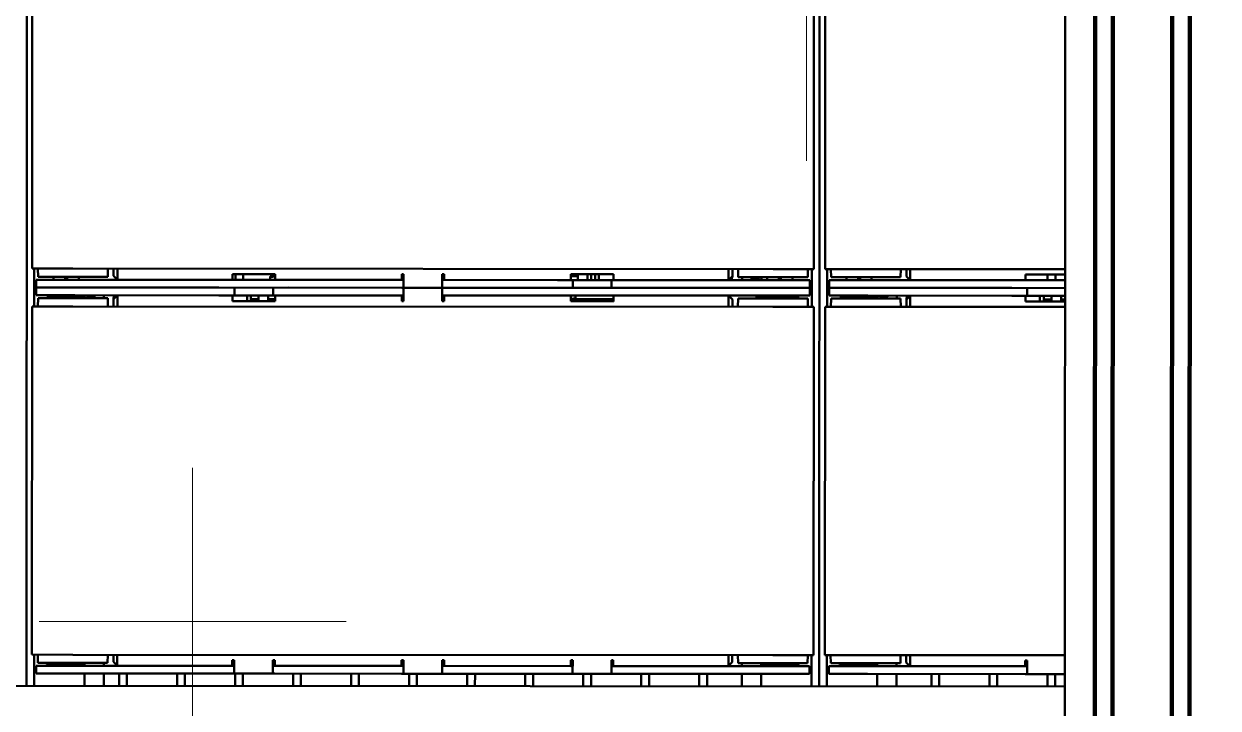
# Model space of a CAD drawing. Header units: millimetres. Extents: x 845401 to 948039, y 511594 to 550263.
# Drawn here: x 914325 to 914943, y 535820 to 536174 of the extents above; entities that cross this region are included whole.
import ezdxf

# ---------------------------------------------------------------- set-up
doc = ezdxf.new("R2010")
doc.units = ezdxf.units.MM
doc.layers.add('00', color=7, linetype='Continuous')
doc.layers.add('A-剖-0.10mm.......SECT-L01', color=255, linetype='Continuous', lineweight=18)
doc.layers.add('可见 (ISO)', color=7, linetype='Continuous', lineweight=50)

# ---------------------------------------------------------------- blocks, each defined once
blk = doc.blocks.new('单件分离新结构核图')
at = {"layer": '可见 (ISO)'}
for p, q in [((4620589.37, 894486.08), (4620589.37, 895166.33)), ((4620589.37, 895166.33), (4620589.37, 894486.08)), ((4620999.37, 894486.08), (4620999.37, 895166.33)), ((4620999.37, 895166.33), (4620999.37, 894486.08)), ((4621126.37, 894067.08), (4621126.37, 895166.33)), ((4621141.37, 893985.08), (4621141.37, 895166.33)), ((4621142.37, 893985.08), (4621142.37, 895166.33)), ((4621150.57, 893985.08), (4621150.57, 895166.33)), ((4621151.57, 893985.08), (4621151.57, 895166.33)), ((4621181.17, 893985.08), (4621181.17, 895166.33)), ((4621182.17, 893985.08), (4621182.17, 895166.33)), ((4621190.37, 893985.08), (4621190.37, 895166.33)), ((4621191.37, 893985.08), (4621191.37, 895166.33)), ((4620592.27, 894881.73), (4620592.27, 894701.73)), ((4620996.47, 894881.73), (4620996.47, 894701.73)), ((4621002.27, 894881.73), (4621002.27, 894701.73)), ((4620592.27, 894701.73), (4620613.37, 894701.73)), ((4620593.37, 894682.23), (4620593.37, 894701.73)), ((4620595.37, 894697.48), (4620595.27, 894701.73)), ((4620975.37, 894701.73), (4620613.37, 894701.73)), ((4620631.37, 894697.48), (4620631.46, 894701.73)), ((4620634.37, 894701.73), (4620634.37, 894698.48)), ((4620636.37, 894698.48), (4620636.37, 894701.73)), ((4620952.37, 894701.73), (4620952.37, 894698.48)), ((4620954.37, 894698.48), (4620954.37, 894701.73)), ((4620957.37, 894697.48), (4620957.27, 894701.73)), ((4620975.37, 894701.73), (4620996.47, 894701.73)), ((4620993.37, 894697.48), (4620993.46, 894701.73)), ((4620995.37, 894701.73), (4620995.37, 894682.23)), ((4621002.27, 894701.73), (4621023.37, 894701.73)), ((4621003.37, 894682.23), (4621003.37, 894701.73)), ((4621005.37, 894697.48), (4621005.27, 894701.73)), ((4621126.37, 894701.73), (4621023.37, 894701.73)), ((4621041.37, 894697.48), (4621041.46, 894701.73)), ((4621044.37, 894701.73), (4621044.37, 894698.48)), ((4621046.37, 894698.48), (4621046.37, 894701.73)), ((4620594.37, 894695.98), (4620614.37, 894695.98)), ((4620594.37, 894691.98), (4620594.37, 894695.98)), ((4620631.37, 894697.48), (4620595.37, 894697.48)), ((4620603.37, 894695.98), (4620603.37, 894697.48)), ((4620609.37, 894695.98), (4620609.37, 894697.48)), ((4620610.37, 894695.98), (4620610.37, 894697.48)), ((4620783.37, 894695.98), (4620614.37, 894695.98)), ((4620616.37, 894695.98), (4620616.37, 894697.48)), ((4620634.37, 894697.98), (4620634.37, 894698.48)), ((4620636.37, 894695.98), (4620634.37, 894697.98)), ((4620636.37, 894698.48), (4620636.37, 894695.98)), ((4620695.87, 894698.48), (4620695.87, 894698.98)), ((4620695.87, 894698.98), (4620717.87, 894698.98)), ((4620695.87, 894698.48), (4620695.87, 894695.98)), ((4620697.37, 894698.98), (4620697.37, 894695.98)), ((4620701.37, 894698.98), (4620701.37, 894695.98)), ((4620717.42, 894697.68), (4620715.42, 894697.68)), ((4620715.42, 894697.32), (4620715.42, 894695.98)), ((4620717.87, 894697.68), (4620717.42, 894697.68)), ((4620717.87, 894698.98), (4620717.87, 894698.48)), ((4620717.87, 894695.98), (4620717.87, 894698.48)), ((4620783.37, 894698.48), (4620783.37, 894698.98)), ((4620783.37, 894698.98), (4620784.37, 894698.98)), ((4620783.37, 894698.48), (4620783.37, 894695.98)), ((4620783.37, 894695.98), (4620784.37, 894695.98)), ((4620784.37, 894698.98), (4620784.37, 894692.48)), ((4620784.37, 894691.98), (4620784.37, 894695.98)), ((4620804.37, 894698.98), (4620804.37, 894692.48)), ((4620804.37, 894698.98), (4620805.37, 894698.98)), ((4620804.37, 894695.98), (4620805.37, 894695.98)), ((4620804.37, 894691.98), (4620804.37, 894695.98)), ((4620805.37, 894698.98), (4620805.37, 894698.48)), ((4620805.37, 894695.98), (4620805.37, 894698.48)), ((4620863.87, 894695.98), (4620805.37, 894695.98)), ((4620863.87, 894695.98), (4620870.48, 894695.98)), ((4620870.48, 894695.98), (4620870.87, 894695.98)), ((4620870.87, 894698.48), (4620870.87, 894698.98)), ((4620870.87, 894698.98), (4620892.87, 894698.98)), ((4620870.87, 894698.48), (4620870.87, 894695.98)), ((4620874.17, 894697.98), (4620870.87, 894697.98)), ((4620870.87, 894695.98), (4620871.87, 894695.98)), ((4620871.02, 894697.98), (4620871.02, 894698.98)), ((4620875.87, 894695.98), (4620871.87, 894695.98)), ((4620871.87, 894691.98), (4620871.87, 894695.98)), ((4620874.37, 894698.98), (4620874.37, 894695.98)), ((4620887.87, 894695.98), (4620875.87, 894695.98)), ((4620879.37, 894698.98), (4620879.37, 894695.98)), ((4620881.37, 894698.98), (4620881.37, 894695.98)), ((4620883.37, 894698.98), (4620883.37, 894695.98)), ((4620885.37, 894695.98), (4620885.37, 894698.98)), ((4620891.87, 894695.98), (4620887.87, 894695.98)), ((4620891.87, 894695.98), (4620892.87, 894695.98)), ((4620891.87, 894691.98), (4620891.87, 894695.98)), ((4620892.87, 894698.98), (4620892.87, 894698.48)), ((4620892.87, 894695.98), (4620892.87, 894698.48)), ((4620892.87, 894695.98), (4620893.25, 894695.98)), ((4620893.25, 894695.98), (4620899.87, 894695.98)), ((4620974.37, 894695.98), (4620899.87, 894695.98)), ((4620952.37, 894695.98), (4620952.37, 894698.48)), ((4620954.37, 894697.98), (4620952.37, 894695.98)), ((4620954.37, 894698.48), (4620954.37, 894697.98)), ((4620993.37, 894697.48), (4620957.37, 894697.48)), ((4620959.37, 894695.98), (4620959.37, 894697.48)), ((4620964.57, 894697.08), (4620964.14, 894696.65)), ((4620968.14, 894696.65), (4620964.14, 894696.65)), ((4620964.14, 894695.98), (4620964.14, 894696.65)), ((4620964.57, 894697.08), (4620967.71, 894697.08)), ((4620967.71, 894697.08), (4620968.14, 894696.65)), ((4620968.14, 894695.98), (4620968.14, 894696.65)), ((4620969.37, 894697.48), (4620969.37, 894695.98)), ((4620972.37, 894695.98), (4620972.37, 894697.48)), ((4620974.37, 894695.98), (4620994.37, 894695.98)), ((4620978.37, 894695.98), (4620978.37, 894697.48)), ((4620979.37, 894695.98), (4620979.37, 894697.48)), ((4620985.37, 894695.98), (4620985.37, 894697.48)), ((4620994.37, 894691.98), (4620994.37, 894695.98)), ((4621004.37, 894695.98), (4621024.37, 894695.98)), ((4621004.37, 894691.98), (4621004.37, 894695.98)), ((4621041.37, 894697.48), (4621005.37, 894697.48)), ((4621013.37, 894695.98), (4621013.37, 894697.48)), ((4621019.37, 894695.98), (4621019.37, 894697.48)), ((4621020.37, 894695.98), (4621020.37, 894697.48)), ((4621126.37, 894695.98), (4621024.37, 894695.98)), ((4621026.37, 894695.98), (4621026.37, 894697.48)), ((4621044.37, 894697.98), (4621044.37, 894698.48)), ((4621046.37, 894695.98), (4621044.37, 894697.98)), ((4621046.37, 894698.48), (4621046.37, 894695.98)), ((4621105.87, 894698.48), (4621105.87, 894698.98)), ((4621105.87, 894698.98), (4621126.37, 894698.98)), ((4621105.87, 894698.48), (4621105.87, 894695.98)), ((4621117.37, 894698.98), (4621117.37, 894695.98)), ((4621121.37, 894698.98), (4621121.37, 894695.98)), ((4620594.37, 894691.98), (4620614.37, 894691.98)), ((4620594.37, 894691.98), (4620594.37, 894687.98)), ((4620614.37, 894691.98), (4620594.37, 894691.98)), ((4620688.87, 894691.98), (4620614.37, 894691.98)), ((4620614.37, 894691.98), (4620783.37, 894691.98)), ((4620696.87, 894691.98), (4620696.87, 894687.98)), ((4620716.87, 894691.98), (4620716.87, 894687.98)), ((4620783.37, 894691.98), (4620724.87, 894691.98)), ((4620783.37, 894691.98), (4620784.37, 894691.98)), ((4620784.37, 894691.98), (4620783.37, 894691.98)), ((4620784.87, 894691.98), (4620784.37, 894691.98)), ((4620784.37, 894691.98), (4620784.37, 894687.98)), ((4620784.37, 894691.98), (4620784.87, 894691.98)), ((4620784.37, 894684.98), (4620784.37, 894691.48)), ((4620803.87, 894691.98), (4620784.87, 894691.98)), ((4620784.87, 894691.98), (4620803.87, 894691.98)), ((4620804.37, 894691.98), (4620803.87, 894691.98)), ((4620803.87, 894691.98), (4620804.37, 894691.98)), ((4620804.37, 894691.98), (4620805.37, 894691.98)), ((4620804.37, 894691.98), (4620804.37, 894687.98)), ((4620805.37, 894691.98), (4620804.37, 894691.98)), ((4620804.37, 894684.98), (4620804.37, 894691.48)), ((4620974.37, 894691.98), (4620805.37, 894691.98)), ((4620805.37, 894691.98), (4620863.87, 894691.98)), ((4620899.87, 894691.98), (4620974.37, 894691.98)), ((4620974.37, 894691.98), (4620994.37, 894691.98)), ((4620994.37, 894691.98), (4620974.37, 894691.98)), ((4620994.37, 894691.98), (4620994.37, 894687.98)), ((4621004.37, 894691.98), (4621024.37, 894691.98)), ((4621004.37, 894691.98), (4621004.37, 894687.98)), ((4621024.37, 894691.98), (4621004.37, 894691.98)), ((4621098.87, 894691.98), (4621024.37, 894691.98)), ((4621024.37, 894691.98), (4621126.37, 894691.98)), ((4621106.87, 894691.98), (4621106.87, 894687.98)), ((4620614.37, 894687.98), (4620594.37, 894687.98)), ((4620595.37, 894686.48), (4620595.27, 894682.23)), ((4620595.37, 894686.48), (4620631.37, 894686.48)), ((4620600.87, 894687.98), (4620600.37, 894687.48)), ((4620607.37, 894687.48), (4620600.37, 894687.48)), ((4620600.37, 894687.48), (4620600.37, 894686.48)), ((4620607.87, 894687.98), (4620607.37, 894687.48)), ((4620619.37, 894687.48), (4620607.37, 894687.48)), ((4620607.37, 894687.48), (4620607.37, 894686.48)), ((4620614.37, 894687.98), (4620688.87, 894687.98)), ((4620618.87, 894687.98), (4620619.37, 894687.48)), ((4620619.37, 894687.48), (4620619.37, 894687.98)), ((4620619.37, 894687.48), (4620619.37, 894686.48)), ((4620620.6, 894687.98), (4620620.6, 894687.31)), ((4620620.6, 894687.31), (4620624.6, 894687.31)), ((4620621.03, 894686.88), (4620620.6, 894687.31)), ((4620624.17, 894686.88), (4620621.03, 894686.88)), ((4620624.17, 894686.88), (4620624.6, 894687.31)), ((4620624.6, 894687.98), (4620624.6, 894687.31)), ((4620629.37, 894687.98), (4620629.37, 894686.48)), ((4620631.37, 894686.48), (4620631.46, 894682.23)), ((4620634.37, 894685.98), (4620636.37, 894687.98)), ((4620634.37, 894686.08), (4620634.47, 894686.08)), ((4620634.37, 894685.48), (4620634.37, 894685.98)), ((4620634.37, 894685.48), (4620634.37, 894682.23)), ((4620636.37, 894687.98), (4620636.37, 894685.48)), ((4620636.37, 894682.23), (4620636.37, 894685.48)), ((4620695.48, 894687.98), (4620688.87, 894687.98)), ((4620695.87, 894687.98), (4620695.48, 894687.98)), ((4620696.87, 894687.98), (4620695.87, 894687.98)), ((4620695.87, 894687.98), (4620695.87, 894685.48)), ((4620695.87, 894684.98), (4620695.87, 894685.48)), ((4620717.87, 894684.98), (4620695.87, 894684.98)), ((4620696.87, 894687.98), (4620700.87, 894687.98)), ((4620700.87, 894687.98), (4620712.87, 894687.98)), ((4620703.37, 894687.98), (4620703.37, 894684.98)), ((4620705.37, 894684.98), (4620705.37, 894687.98)), ((4620705.37, 894686.08), (4620709.37, 894686.08)), ((4620709.37, 894684.98), (4620709.37, 894687.98)), ((4620712.87, 894687.98), (4620716.87, 894687.98)), ((4620714.37, 894684.98), (4620714.37, 894687.98)), ((4620714.57, 894685.98), (4620717.87, 894685.98)), ((4620717.87, 894687.98), (4620716.87, 894687.98)), ((4620717.71, 894685.98), (4620717.71, 894684.98)), ((4620717.87, 894685.48), (4620717.87, 894687.98)), ((4620718.25, 894687.98), (4620717.87, 894687.98)), ((4620717.87, 894685.48), (4620717.87, 894684.98)), ((4620724.87, 894687.98), (4620718.25, 894687.98)), ((4620724.87, 894687.98), (4620783.37, 894687.98)), ((4620784.37, 894687.98), (4620783.37, 894687.98)), ((4620783.37, 894687.98), (4620783.37, 894685.48)), ((4620783.37, 894686.08), (4620784.37, 894686.08)), ((4620783.37, 894684.98), (4620783.37, 894685.48)), ((4620784.37, 894684.98), (4620783.37, 894684.98)), ((4620805.37, 894687.98), (4620804.37, 894687.98)), ((4620804.37, 894686.08), (4620805.37, 894686.08)), ((4620805.37, 894684.98), (4620804.37, 894684.98)), ((4620805.37, 894687.98), (4620974.37, 894687.98)), ((4620805.37, 894685.48), (4620805.37, 894687.98)), ((4620805.37, 894685.48), (4620805.37, 894684.98)), ((4620870.87, 894687.98), (4620870.87, 894685.48)), ((4620870.87, 894686.28), (4620871.31, 894686.28)), ((4620870.87, 894686.08), (4620892.87, 894686.08)), ((4620870.87, 894684.98), (4620870.87, 894685.48)), ((4620892.87, 894684.98), (4620870.87, 894684.98)), ((4620871.31, 894686.28), (4620873.31, 894686.28)), ((4620873.31, 894686.64), (4620873.31, 894687.98)), ((4620877.37, 894686.08), (4620877.37, 894684.98)), ((4620881.37, 894686.08), (4620881.37, 894684.98)), ((4620892.87, 894685.48), (4620892.87, 894687.98)), ((4620892.87, 894685.48), (4620892.87, 894684.98)), ((4620952.37, 894687.98), (4620954.37, 894685.98)), ((4620952.37, 894685.48), (4620952.37, 894687.98)), ((4620952.37, 894685.48), (4620952.37, 894682.23)), ((4620954.37, 894685.98), (4620954.37, 894685.48)), ((4620954.37, 894682.23), (4620954.37, 894685.48)), ((4620957.37, 894686.48), (4620957.27, 894682.23)), ((4620957.37, 894686.48), (4620993.37, 894686.48)), ((4620966.92, 894687.98), (4620966.92, 894687.08)), ((4620969.37, 894687.08), (4620966.92, 894687.08)), ((4620969.87, 894687.98), (4620969.37, 894687.48)), ((4620981.37, 894687.48), (4620969.37, 894687.48)), ((4620969.37, 894687.48), (4620969.37, 894686.48)), ((4620994.37, 894687.98), (4620974.37, 894687.98)), ((4620980.87, 894687.98), (4620981.37, 894687.48)), ((4620988.37, 894687.48), (4620981.37, 894687.48)), ((4620981.37, 894687.48), (4620981.37, 894686.48)), ((4620987.87, 894687.98), (4620988.37, 894687.48)), ((4620988.37, 894687.48), (4620988.37, 894686.48)), ((4620993.37, 894686.48), (4620993.46, 894682.23)), ((4621024.37, 894687.98), (4621004.37, 894687.98)), ((4621005.37, 894686.48), (4621005.27, 894682.23)), ((4621005.37, 894686.48), (4621041.37, 894686.48)), ((4621010.87, 894687.98), (4621010.37, 894687.48)), ((4621017.37, 894687.48), (4621010.37, 894687.48)), ((4621010.37, 894687.48), (4621010.37, 894686.48)), ((4621017.87, 894687.98), (4621017.37, 894687.48)), ((4621029.37, 894687.48), (4621017.37, 894687.48)), ((4621017.37, 894687.48), (4621017.37, 894686.48)), ((4621024.37, 894687.98), (4621098.87, 894687.98)), ((4621028.87, 894687.98), (4621029.37, 894687.48)), ((4621029.37, 894687.48), (4621029.37, 894687.98)), ((4621029.37, 894687.48), (4621029.37, 894686.48)), ((4621030.6, 894687.98), (4621030.6, 894687.31)), ((4621030.6, 894687.31), (4621034.6, 894687.31)), ((4621031.03, 894686.88), (4621030.6, 894687.31)), ((4621034.17, 894686.88), (4621031.03, 894686.88)), ((4621034.17, 894686.88), (4621034.6, 894687.31)), ((4621034.6, 894687.98), (4621034.6, 894687.31)), ((4621039.37, 894687.98), (4621039.37, 894686.48)), ((4621041.37, 894686.48), (4621041.46, 894682.23)), ((4621044.37, 894685.98), (4621046.37, 894687.98)), ((4621044.37, 894686.08), (4621044.47, 894686.08)), ((4621044.37, 894685.48), (4621044.37, 894685.98)), ((4621044.37, 894685.48), (4621044.37, 894682.23)), ((4621046.37, 894687.98), (4621046.37, 894685.48)), ((4621046.37, 894682.23), (4621046.37, 894685.48)), ((4621105.48, 894687.98), (4621098.87, 894687.98)), ((4621105.87, 894687.98), (4621105.48, 894687.98)), ((4621106.87, 894687.98), (4621105.87, 894687.98)), ((4621105.87, 894687.98), (4621105.87, 894685.48)), ((4621105.87, 894684.98), (4621105.87, 894685.48)), ((4621126.37, 894684.98), (4621105.87, 894684.98)), ((4621106.87, 894687.98), (4621110.87, 894687.98)), ((4621110.87, 894687.98), (4621122.87, 894687.98)), ((4621113.37, 894687.98), (4621113.37, 894684.98)), ((4621115.37, 894684.98), (4621115.37, 894687.98)), ((4621115.37, 894686.08), (4621119.37, 894686.08)), ((4621117.37, 894686.08), (4621117.37, 894684.98)), ((4621119.37, 894684.98), (4621119.37, 894687.98)), ((4621122.87, 894687.98), (4621126.37, 894687.98)), ((4621124.37, 894684.98), (4621124.37, 894687.98)), ((4621124.57, 894685.98), (4621126.37, 894685.98)), ((4620613.37, 894682.23), (4620592.27, 894682.23)), ((4620592.27, 894502.23), (4620592.27, 894682.23)), ((4620613.37, 894682.23), (4620975.37, 894682.23)), ((4620996.47, 894682.23), (4620975.37, 894682.23)), ((4620996.47, 894502.23), (4620996.47, 894682.23)), ((4621023.37, 894682.23), (4621002.27, 894682.23)), ((4621002.27, 894502.23), (4621002.27, 894682.23)), ((4621023.37, 894682.23), (4621126.37, 894682.23)), ((4620613.37, 894502.23), (4620592.27, 894502.23)), ((4620593.37, 894486.08), (4620593.37, 894502.23)), ((4620595.37, 894497.98), (4620595.27, 894502.23)), ((4620595.37, 894497.98), (4620631.37, 894497.98)), ((4620599.37, 894497.78), (4620599.37, 894497.98)), ((4620600.37, 894497.78), (4620599.37, 894497.78)), ((4620600.37, 894497.98), (4620600.37, 894496.98)), ((4620607.37, 894497.98), (4620607.37, 894496.98)), ((4620613.37, 894502.23), (4620975.37, 894502.23)), ((4620619.37, 894497.98), (4620619.37, 894496.98)), ((4620629.37, 894497.98), (4620629.37, 894496.48)), ((4620631.37, 894497.98), (4620631.46, 894502.23)), ((4620634.37, 894502.23), (4620634.37, 894498.98)), ((4620634.37, 894498.48), (4620634.37, 894498.98)), ((4620634.37, 894498.48), (4620636.37, 894496.48)), ((4620636.37, 894498.98), (4620636.37, 894502.23)), ((4620636.37, 894498.98), (4620636.37, 894496.48)), ((4620695.87, 894498.98), (4620695.87, 894499.48)), ((4620695.87, 894499.48), (4620696.87, 894499.48)), ((4620695.87, 894498.98), (4620695.87, 894496.48)), ((4620696.87, 894499.48), (4620696.87, 894492.98)), ((4620716.87, 894499.48), (4620716.87, 894492.98)), ((4620716.87, 894499.48), (4620717.87, 894499.48)), ((4620717.87, 894499.48), (4620717.87, 894498.98)), ((4620717.87, 894496.48), (4620717.87, 894498.98)), ((4620783.37, 894498.98), (4620783.37, 894499.48)), ((4620783.37, 894499.48), (4620784.37, 894499.48)), ((4620783.37, 894498.98), (4620783.37, 894496.48)), ((4620784.37, 894499.48), (4620784.37, 894492.98)), ((4620804.37, 894499.48), (4620804.37, 894492.98)), ((4620804.37, 894499.48), (4620805.37, 894499.48)), ((4620805.37, 894499.48), (4620805.37, 894498.98)), ((4620805.37, 894496.48), (4620805.37, 894498.98)), ((4620870.87, 894498.98), (4620870.87, 894499.48)), ((4620870.87, 894499.48), (4620871.87, 894499.48)), ((4620870.87, 894498.98), (4620870.87, 894496.48)), ((4620871.87, 894499.48), (4620871.87, 894492.98)), ((4620891.87, 894499.48), (4620891.87, 894492.98)), ((4620891.87, 894499.48), (4620892.87, 894499.48)), ((4620892.87, 894499.48), (4620892.87, 894498.98)), ((4620892.87, 894496.48), (4620892.87, 894498.98)), ((4620952.37, 894502.23), (4620952.37, 894498.98)), ((4620952.37, 894496.48), (4620952.37, 894498.98)), ((4620952.37, 894496.48), (4620954.37, 894498.48)), ((4620954.37, 894498.98), (4620954.37, 894502.23)), ((4620954.37, 894498.98), (4620954.37, 894498.48)), ((4620957.37, 894497.98), (4620957.27, 894502.23)), ((4620957.37, 894497.98), (4620993.37, 894497.98)), ((4620959.37, 894496.48), (4620959.37, 894497.98)), ((4620969.37, 894497.98), (4620969.37, 894496.98)), ((4620996.47, 894502.23), (4620975.37, 894502.23)), ((4620981.37, 894497.98), (4620981.37, 894496.98)), ((4620988.37, 894497.98), (4620988.37, 894496.98)), ((4620989.37, 894497.78), (4620988.37, 894497.78)), ((4620989.37, 894497.98), (4620989.37, 894497.78)), ((4620993.37, 894497.98), (4620993.46, 894502.23)), ((4620995.37, 894502.23), (4620995.37, 894486.08)), ((4621023.37, 894502.23), (4621002.27, 894502.23)), ((4621003.37, 894486.08), (4621003.37, 894502.23)), ((4621005.37, 894497.98), (4621005.27, 894502.23)), ((4621005.37, 894497.98), (4621041.37, 894497.98)), ((4621009.37, 894497.78), (4621009.37, 894497.98)), ((4621010.37, 894497.78), (4621009.37, 894497.78)), ((4621010.37, 894497.98), (4621010.37, 894496.98)), ((4621017.37, 894497.98), (4621017.37, 894496.98)), ((4621023.37, 894502.23), (4621126.37, 894502.23)), ((4621029.37, 894497.98), (4621029.37, 894496.98)), ((4621039.37, 894497.98), (4621039.37, 894496.48)), ((4621041.37, 894497.98), (4621041.46, 894502.23)), ((4621044.37, 894502.23), (4621044.37, 894498.98)), ((4621044.37, 894498.48), (4621044.37, 894498.98)), ((4621044.37, 894498.48), (4621046.37, 894496.48)), ((4621046.37, 894498.98), (4621046.37, 894502.23)), ((4621046.37, 894498.98), (4621046.37, 894496.48)), ((4621105.87, 894498.98), (4621105.87, 894499.48)), ((4621105.87, 894499.48), (4621106.87, 894499.48)), ((4621105.87, 894498.98), (4621105.87, 894496.48)), ((4621106.87, 894499.48), (4621106.87, 894492.98)), ((4620594.37, 894496.48), (4620594.37, 894492.48)), ((4620594.37, 894496.48), (4620614.37, 894496.48)), ((4620614.37, 894492.48), (4620594.37, 894492.48)), ((4620600.37, 894496.98), (4620607.37, 894496.98)), ((4620600.87, 894496.48), (4620600.37, 894496.98)), ((4620607.37, 894496.98), (4620619.37, 894496.98)), ((4620607.87, 894496.48), (4620607.37, 894496.98)), ((4620695.87, 894496.48), (4620614.37, 894496.48)), ((4620614.37, 894492.48), (4620695.87, 894492.48)), ((4620618.87, 894496.48), (4620619.37, 894496.98)), ((4620619.37, 894496.48), (4620619.37, 894496.98)), ((4620619.37, 894486.08), (4620619.37, 894492.48)), ((4620629.37, 894492.48), (4620629.37, 894486.08)), ((4620637.37, 894492.48), (4620637.37, 894486.08)), ((4620641.37, 894492.48), (4620641.37, 894486.08)), ((4620667.37, 894492.48), (4620667.37, 894486.08)), ((4620671.37, 894492.48), (4620671.37, 894486.08)), ((4620695.87, 894496.48), (4620696.87, 894496.48)), ((4620696.87, 894492.48), (4620695.87, 894492.48)), ((4620696.87, 894496.48), (4620696.87, 894492.48)), ((4620696.87, 894492.48), (4620697.37, 894492.48)), ((4620697.37, 894492.48), (4620697.37, 894486.08)), ((4620697.37, 894492.48), (4620716.37, 894492.48)), ((4620701.37, 894492.48), (4620701.37, 894486.08)), ((4620716.37, 894492.48), (4620716.87, 894492.48)), ((4620716.87, 894496.48), (4620716.87, 894492.48)), ((4620716.87, 894496.48), (4620717.87, 894496.48)), ((4620717.87, 894492.48), (4620716.87, 894492.48)), ((4620783.37, 894496.48), (4620717.87, 894496.48)), ((4620717.87, 894492.48), (4620783.37, 894492.48)), ((4620727.37, 894492.48), (4620727.37, 894486.08)), ((4620731.37, 894492.48), (4620731.37, 894486.08)), ((4620757.37, 894492.48), (4620757.37, 894486.08)), ((4620761.37, 894492.48), (4620761.37, 894486.08)), ((4620783.37, 894496.48), (4620784.37, 894496.48)), ((4620784.37, 894492.48), (4620783.37, 894492.48)), ((4620784.37, 894496.48), (4620784.37, 894492.48)), ((4620784.37, 894492.48), (4620784.87, 894492.48)), ((4620784.87, 894492.48), (4620803.87, 894492.48)), ((4620787.37, 894492.48), (4620787.37, 894486.08)), ((4620791.37, 894492.48), (4620791.37, 894486.08)), ((4620803.87, 894492.48), (4620804.37, 894492.48)), ((4620804.37, 894496.48), (4620804.37, 894492.48)), ((4620804.37, 894496.48), (4620805.37, 894496.48)), ((4620805.37, 894492.48), (4620804.37, 894492.48)), ((4620870.87, 894496.48), (4620805.37, 894496.48)), ((4620805.37, 894492.48), (4620870.87, 894492.48)), ((4620817.37, 894492.48), (4620817.37, 894486.08)), ((4620821.37, 894492.48), (4620821.37, 894486.08)), ((4620847.37, 894492.48), (4620847.37, 894486.08)), ((4620851.37, 894492.48), (4620851.37, 894486.08)), ((4620870.87, 894496.48), (4620871.87, 894496.48)), ((4620871.87, 894492.48), (4620870.87, 894492.48)), ((4620871.87, 894496.48), (4620871.87, 894492.48)), ((4620871.87, 894492.48), (4620872.37, 894492.48)), ((4620872.37, 894492.48), (4620891.37, 894492.48)), ((4620877.37, 894492.48), (4620877.37, 894486.08)), ((4620881.37, 894492.48), (4620881.37, 894486.08)), ((4620891.37, 894492.48), (4620891.87, 894492.48)), ((4620891.87, 894496.48), (4620891.87, 894492.48)), ((4620891.87, 894496.48), (4620892.87, 894496.48)), ((4620892.87, 894492.48), (4620891.87, 894492.48)), ((4620974.37, 894496.48), (4620892.87, 894496.48)), ((4620892.87, 894492.48), (4620974.37, 894492.48)), ((4620907.37, 894492.48), (4620907.37, 894486.08)), ((4620911.37, 894492.48), (4620911.37, 894486.08)), ((4620937.37, 894492.48), (4620937.37, 894486.08)), ((4620941.37, 894492.48), (4620941.37, 894486.08)), ((4620959.37, 894486.08), (4620959.37, 894492.48)), ((4620969.37, 894496.98), (4620969.37, 894496.48)), ((4620969.37, 894496.98), (4620981.37, 894496.98)), ((4620969.87, 894496.48), (4620969.37, 894496.98)), ((4620969.37, 894492.48), (4620969.37, 894486.08)), ((4620974.37, 894496.48), (4620994.37, 894496.48)), ((4620994.37, 894492.48), (4620974.37, 894492.48)), ((4620980.87, 894496.48), (4620981.37, 894496.98)), ((4620981.37, 894496.98), (4620988.37, 894496.98)), ((4620987.87, 894496.48), (4620988.37, 894496.98)), ((4620994.37, 894496.48), (4620994.37, 894492.48)), ((4621004.37, 894496.48), (4621004.37, 894492.48)), ((4621004.37, 894496.48), (4621024.37, 894496.48)), ((4621024.37, 894492.48), (4621004.37, 894492.48)), ((4621010.37, 894496.98), (4621017.37, 894496.98)), ((4621010.87, 894496.48), (4621010.37, 894496.98)), ((4621017.37, 894496.98), (4621029.37, 894496.98)), ((4621017.87, 894496.48), (4621017.37, 894496.98)), ((4621105.87, 894496.48), (4621024.37, 894496.48)), ((4621024.37, 894492.48), (4621105.87, 894492.48)), ((4621028.87, 894496.48), (4621029.37, 894496.98)), ((4621029.37, 894496.48), (4621029.37, 894496.98)), ((4621029.37, 894486.08), (4621029.37, 894492.48)), ((4621039.37, 894492.48), (4621039.37, 894486.08)), ((4621057.37, 894492.48), (4621057.37, 894486.08)), ((4621061.37, 894492.48), (4621061.37, 894486.08)), ((4621087.37, 894492.48), (4621087.37, 894486.08)), ((4621091.37, 894492.48), (4621091.37, 894486.08)), ((4621105.87, 894496.48), (4621106.87, 894496.48)), ((4621106.87, 894492.48), (4621105.87, 894492.48)), ((4621106.87, 894496.48), (4621106.87, 894492.48)), ((4621106.87, 894492.48), (4621107.37, 894492.48)), ((4621107.37, 894492.48), (4621126.37, 894492.48)), ((4621117.37, 894492.48), (4621117.37, 894486.08)), ((4621121.37, 894492.48), (4621121.37, 894486.08)), ((4620184.37, 894486.08), (4621126.37, 894486.08))]:
    blk.add_line(p, q, dxfattribs=at)
for centre, radius, start, end in [((4620874.17, 894698.18), 0.2, 270, 0), ((4620951.37, 894698.08), 3, 315.573, 358.05682), ((4620784.87, 894692.48), 0.5, 180, 270), ((4620784.87, 894691.48), 0.5, 90, 180), ((4620803.87, 894692.48), 0.5, 270, 0), ((4620803.87, 894691.48), 0.5, 0, 90), ((4620637.37, 894686.08), 3, 140.70352, 181.87938), ((4620714.57, 894685.78), 0.2, 90, 180), ((4621047.37, 894686.08), 3, 140.70352, 181.87938), ((4621124.57, 894685.78), 0.2, 90, 180), ((4620697.37, 894492.98), 0.5, 180, 270), ((4620716.37, 894492.98), 0.5, 270, 0), ((4620784.87, 894492.98), 0.5, 180, 270), ((4620803.87, 894492.98), 0.5, 270, 0), ((4620872.37, 894492.98), 0.5, 180, 270), ((4620891.37, 894492.98), 0.5, 270, 0), ((4621107.37, 894492.98), 0.5, 180, 270)]:
    blk.add_arc(centre, radius, start, end, dxfattribs=at)
for points, weights in [([(4620717.42, 894697.68), (4620716.49, 894697.68), (4620715.42, 894697.32)], [1, 1.0379548493, 1]), ([(4620715.42, 894697.32), (4620715.42, 894697.68), (4620715.42, 894697.68)], [1, 1.0379548493, 1]), ([(4620717.87, 894697.66), (4620717.64, 894697.68), (4620717.42, 894697.68)], [1.01360535693, 1.00888049391, 1]), ([(4620870.87, 894686.3), (4620871.09, 894686.28), (4620871.31, 894686.28)], [1.01360535693, 1.00888049391, 1]), ([(4620871.31, 894686.28), (4620872.24, 894686.28), (4620873.31, 894686.64)], [1, 1.0379548493, 1]), ([(4620873.31, 894686.64), (4620873.31, 894686.28), (4620873.31, 894686.28)], [1, 1.0379548493, 1])]:
    blk.add_rational_spline(points, weights, degree=2, dxfattribs=at)
blk = doc.blocks.new('C线')
at = {"layer": 'A-剖-0.10mm.......SECT-L01', "color": 1, "rotation": 359.9712527628268}
blk.add_blockref('单件分离新结构核图', (-3624841.16, -417498.02, 12.69), dxfattribs=at)
blk = doc.blocks.new('BC线平台')
at = {"layer": 'A-剖-0.10mm.......SECT-L01'}
h = blk.add_hatch(dxfattribs=at)
h.set_pattern_fill('CROSS', color=2, scale=50)
h.set_pattern_definition([(0, (691447.87, 341554.85), (317.5, 317.5), [158.75, -476.25]), (90, (691527.24, 341475.47), (-317.5, 317.5), [158.75, -476.25])])
h.paths.add_polyline_path([(791174.13, 370096.42), (802932.03, 370096.42), (802932.03, 366396.42), (791174.13, 366396.42)])

msp = doc.modelspace()

# ---------------------------------------------------------------- block references
at = {"layer": '00'}
for name, p in [('BC线平台', (120688.34, 168041.31, -0.98)), ('C线', (-81869.83, 61162.22))]:
    msp.add_blockref(name, p, dxfattribs=at)

doc.saveas('drawing.dxf')
